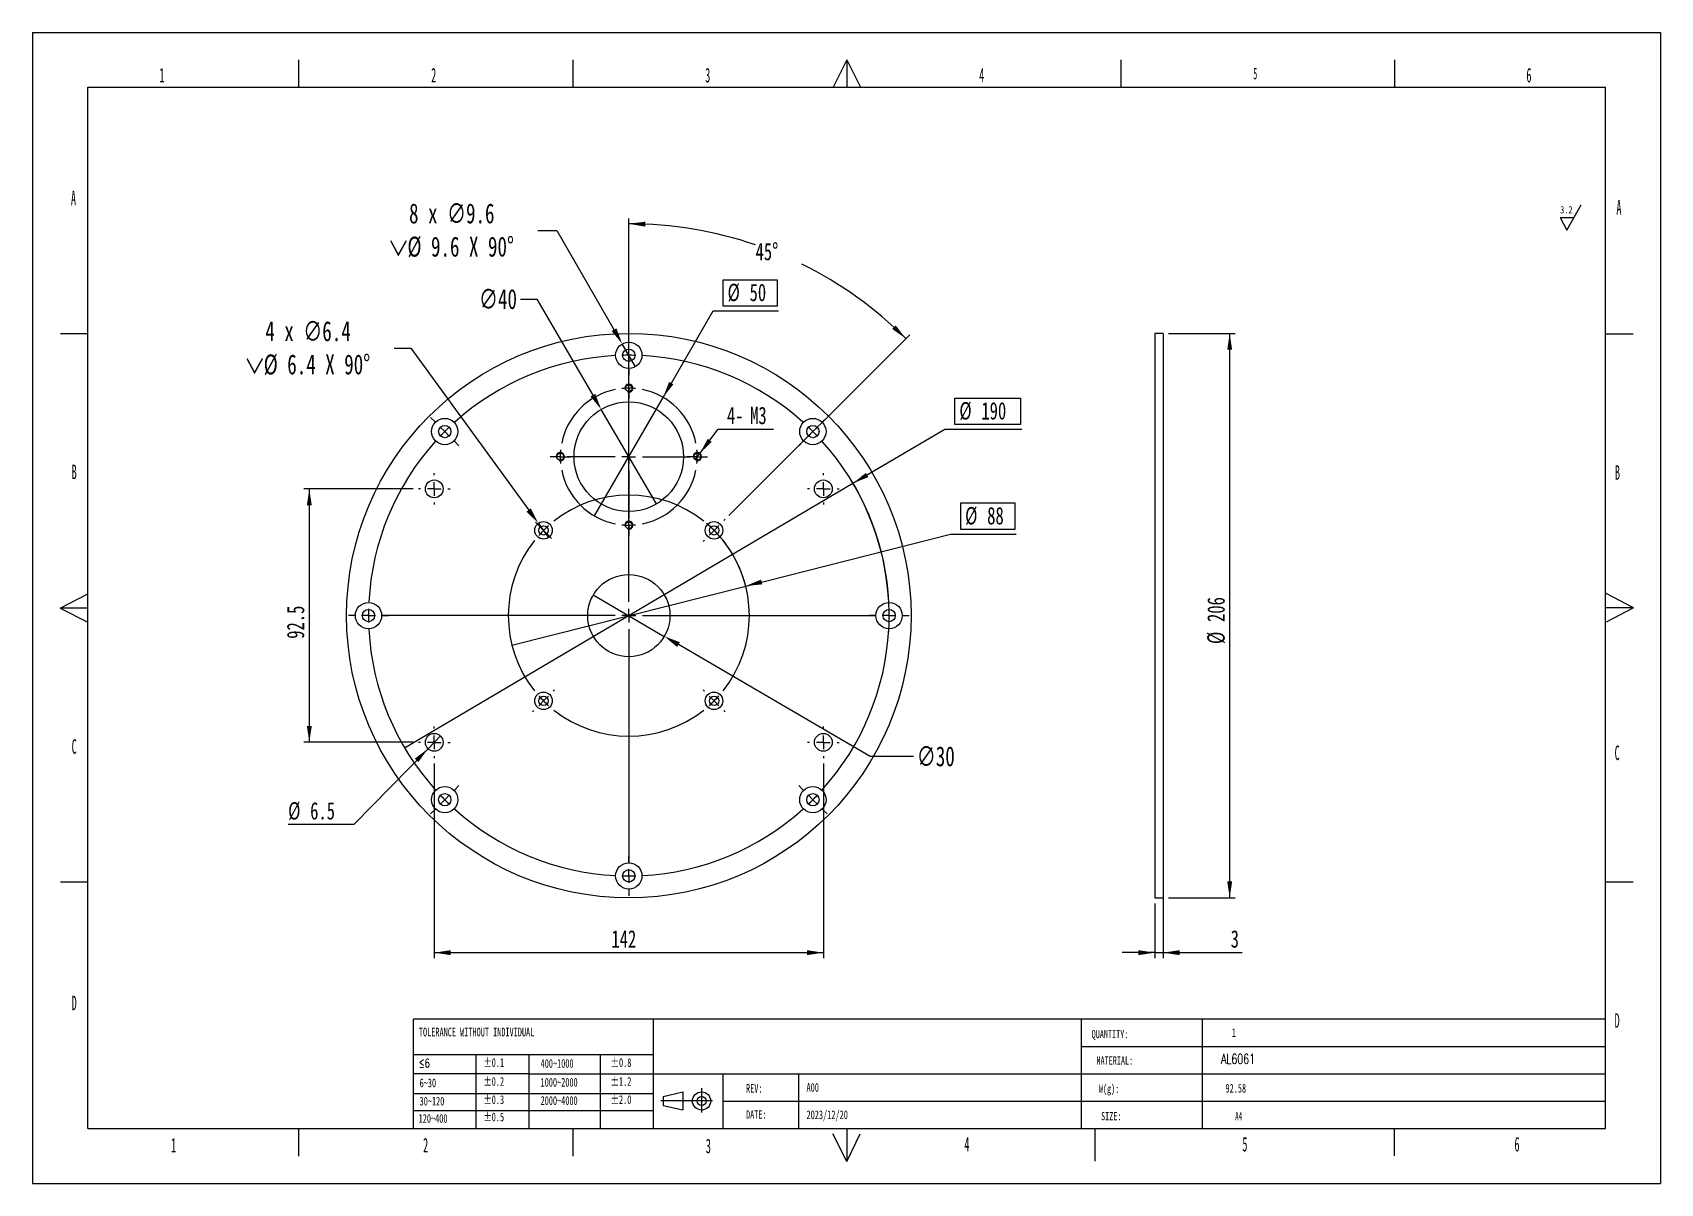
# Model space of a CAD drawing. Extents: x -502 to 297, y 0 to 210.
# Drawn here: x -0.1 to 297, y 0 to 210 of the extents above; entities outside this region: 1.
import ezdxf

# ---------------------------------------------------------------- set-up
doc = ezdxf.new("R2010")
doc.units = 0
doc.header["$PDSIZE"] = -1
doc.linetypes.add('SLD-中心线', pattern=[34.29, 30.48, -1.27, 1.27, -1.27])
doc.linetypes.add('SLD-实线', pattern=[0])
doc.layers.get('0').update_dxf_attribs({"linetype": 'CONTINUOUS'})
doc.layers.get('Defpoints').update_dxf_attribs({"linetype": 'CONTINUOUS'})
for name, color, linetype in [('DWGN', 7, 'SLD-实线'), ('FORMAT', 5, 'SLD-实线'), ('SLD-0', 7, 'SLD-实线')]:
    doc.layers.add(name, color=color, linetype=linetype)
doc.styles.add('SLDTEXTSTYLE0', font='TXT', dxfattribs={"width": 0.517969})
doc.styles.add('SLDTEXTSTYLE3', font='TXT', dxfattribs={"width": 0.7})
doc.styles.add('SLDTEXTSTYLE5', font='TXT', dxfattribs={"width": 0.663})
doc.styles.add('SLDTEXTSTYLE7', font='TXT', dxfattribs={"width": 0.7, "bigfont": 'bigfont'})
doc.dimstyles.new('SLDDIMSTYLE0', dxfattribs={"dimtxt": 3.638021, "dimasz": 3, "dimexe": 0, "dimexo": 0.0625, "dimgap": -0.909505, "dimtad": 0, "dimtih": 1, "dimtoh": 1, "dimlfac": 2, "dimrnd": 1e-09, "dimzin": 12, "dimdsep": 46, "dimtxsty": 'SLDTEXTSTYLE3', "dimblk1": 'NONE', "dimsah": 1, "dimcen": 0, "dimadec": 0, "dimazin": 0, "dimtfac": 1, "dimtmove": 0, "dimatfit": 3, "dimldrblk": 'NONE', "dimfxl": 1, "dimtolj": 1, "dimarcsym": 0})
doc.dimstyles.new('SLDDIMSTYLE1', dxfattribs={"dimtxt": 3.638021, "dimasz": 3, "dimexe": 0, "dimexo": 0.0625, "dimgap": 0.909505, "dimtad": 0, "dimtih": 1, "dimtoh": 1, "dimdec": 4, "dimlfac": 2, "dimzin": 12, "dimdsep": 46, "dimtxsty": 'SLDTEXTSTYLE3', "dimsah": 1, "dimcen": 0.09, "dimadec": 0, "dimazin": 0, "dimtfac": 1, "dimtofl": 0, "dimtmove": 0, "dimatfit": 3, "dimfxl": 1, "dimtolj": 1, "dimtzin": 12, "dimarcsym": 0})
doc.dimstyles.new('SLDDIMSTYLE2', dxfattribs={"dimtxt": 3.638021, "dimasz": 3, "dimexe": 0, "dimexo": 0.0625, "dimgap": 0.909505, "dimtad": 0, "dimtih": 1, "dimtoh": 1, "dimdec": 1, "dimlfac": 2, "dimrnd": 1e-09, "dimzin": 12, "dimdsep": 46, "dimtxsty": 'SLDTEXTSTYLE3', "dimblk1": 'NONE', "dimsah": 1, "dimcen": 0, "dimadec": 0, "dimazin": 0, "dimtfac": 1, "dimtmove": 0, "dimatfit": 3, "dimldrblk": 'NONE', "dimfxl": 1, "dimtolj": 1, "dimtzin": 12, "dimarcsym": 0})
doc.dimstyles.new('SLDDIMSTYLE3', dxfattribs={"dimtxt": 3.638021, "dimasz": 3, "dimexe": 0, "dimexo": 0.0625, "dimgap": 0.909505, "dimtad": 0, "dimtih": 1, "dimtoh": 1, "dimlfac": 2, "dimrnd": 1e-09, "dimzin": 12, "dimdsep": 46, "dimtxsty": 'SLDTEXTSTYLE3', "dimblk1": 'NONE', "dimsah": 1, "dimcen": 0, "dimadec": 0, "dimazin": 0, "dimtfac": 1, "dimtmove": 0, "dimatfit": 3, "dimldrblk": 'NONE', "dimfxl": 1, "dimtolj": 1, "dimtzin": 12, "dimarcsym": 0})
doc.dimstyles.new('SLDDIMSTYLE4', dxfattribs={"dimtxt": 3.638021, "dimasz": 3, "dimexe": 0, "dimexo": 0.0625, "dimgap": 0.909505, "dimtad": 0, "dimtih": 1, "dimtoh": 1, "dimlfac": 2, "dimrnd": 1e-09, "dimzin": 12, "dimdsep": 46, "dimtxsty": 'SLDTEXTSTYLE3', "dimblk1": 'NONE', "dimsah": 1, "dimcen": 0, "dimadec": 0, "dimazin": 0, "dimtfac": 1, "dimtmove": 0, "dimatfit": 3, "dimldrblk": 'NONE', "dimfxl": 1, "dimtolj": 1, "dimtzin": 12, "dimarcsym": 0})
doc.dimstyles.new('SLDDIMSTYLE5', dxfattribs={"dimtxt": 3.638021, "dimasz": 3, "dimexe": 0, "dimexo": 0.0625, "dimgap": 0.909505, "dimtad": 1, "dimlfac": 2, "dimrnd": 1e-09, "dimzin": 12, "dimdsep": 46, "dimtxsty": 'SLDTEXTSTYLE3', "dimsah": 1, "dimcen": 0.09, "dimadec": 0, "dimazin": 0, "dimtfac": 1, "dimtofl": 0, "dimtmove": 0, "dimatfit": 3, "dimfxl": 1, "dimtolj": 1, "dimtzin": 12, "dimarcsym": 0})
doc.dimstyles.new('SLDDIMSTYLE6', dxfattribs={"dimtxt": 3.638021, "dimasz": 3, "dimexe": 0, "dimexo": 0.0625, "dimgap": 0.909505, "dimtad": 1, "dimlfac": 2, "dimrnd": 1e-09, "dimzin": 12, "dimdsep": 46, "dimtxsty": 'SLDTEXTSTYLE3', "dimsah": 1, "dimcen": 0.09, "dimadec": 0, "dimazin": 0, "dimtfac": 1, "dimtmove": 0, "dimatfit": 0, "dimfxl": 1, "dimtolj": 1, "dimtzin": 12, "dimarcsym": 0})

# ---------------------------------------------------------------- blocks, each defined once
blk = doc.blocks.new('块2')
at = {"color": 7, "linetype": 'SLD-实线'}
for p, q in [((353.58, 29.21), (357.19, 30.04)), ((357.19, 30.04), (357.19, 26.73)), ((353.58, 29.21), (353.58, 27.56)), ((353.58, 27.56), (357.19, 26.73))]:
    blk.add_line(p, q, dxfattribs=at)
at = {"color": 7, "linetype": 'SLD-中心线'}
for p, q in [((360.59, 30.73), (360.59, 26.24)), ((362.59, 28.38), (353.16, 28.38))]:
    blk.add_line(p, q, dxfattribs=at)
at = {"color": 7, "linetype": 'SLD-实线'}
for radius in [1.66, 0.825]:
    blk.add_circle((360.59, 28.38), radius, dxfattribs=at)
blk = doc.blocks.new('SW_NOTE_7')
at = {"layer": 'DWGN', "color": 0, "insert": (0, 1.23), "char_height": 1.5875, "attachment_point": 1, "style": 'SLDTEXTSTYLE5'}
blk.add_mtext('TOLERANCE WITHOUT INDIVIDUAL', dxfattribs=at)
blk = doc.blocks.new('SW_NOTE_8')
at = {"layer": 'DWGN', "color": 0, "insert": (1.03, 1.76), "char_height": 1.5, "attachment_point": 1, "style": 'SLDTEXTSTYLE5'}
blk.add_mtext('SIZE:', dxfattribs=at)
blk = doc.blocks.new('SW_NOTE_9')
at = {"layer": 'DWGN', "color": 0, "insert": (1.45, 1.76), "char_height": 1.5, "attachment_point": 1, "style": 'SLDTEXTSTYLE5'}
blk.add_mtext('W(g):', dxfattribs=at)
blk = doc.blocks.new('SW_NOTE_18')
at = {"layer": 'SLD-0', "color": 0, "insert": (1, 1.76), "char_height": 1.5, "attachment_point": 1, "style": 'SLDTEXTSTYLE5'}
blk.add_mtext('QUANTITY:', dxfattribs=at)
blk = doc.blocks.new('SW_NOTE_19')
at = {"layer": 'SLD-0', "color": 0, "insert": (0.68, 1.76), "char_height": 1.5, "attachment_point": 1, "style": 'SLDTEXTSTYLE5'}
blk.add_mtext('MATERIAL:', dxfattribs=at)
blk = doc.blocks.new('SW_NOTE_22')
at = {"layer": 'SLD-0', "color": 0, "insert": (1.17, 1.88), "char_height": 1.587, "attachment_point": 1, "style": 'SLDTEXTSTYLE5'}
blk.add_mtext('REV:', dxfattribs=at)
blk = doc.blocks.new('SW_NOTE_23')
at = {"layer": 'SLD-0', "color": 0, "insert": (0.52, 1.83), "char_height": 1.5, "attachment_point": 1, "style": 'SLDTEXTSTYLE5'}
blk.add_mtext('DATE:', dxfattribs=at)
blk = doc.blocks.new('_D')
at = {"layer": 'FORMAT', "transparency": 16777216}
for p, q in [((169.31, 119.33), (169.31, 124.16)), ((169.31, 124.16), (179.15, 124.16)), ((179.15, 124.16), (179.15, 119.33)), ((179.15, 119.33), (169.31, 119.33)), ((130.06, 109.01), (167.46, 118.49)), ((167.46, 118.49), (179.42, 118.49)), ((87.41, 98.21), (130.06, 109.01))]:
    blk.add_line(p, q, dxfattribs=at)
blk.add_arc((108.73, 103.61), 22.01, 11.616, 49.8479, dxfattribs=at)
blk.add_solid([(130.06, 109.01), (133.08, 109.32), (132.86, 110.19)], dxfattribs=at)
at = {"layer": 'FORMAT', "transparency": 16777216, "char_height": 3.175, "attachment_point": 1, "style": 'SLDTEXTSTYLE3'}
for s, insert in [('%%c', (170.1, 123.43)), ('88', (174.13, 123.43))]:
    blk.add_mtext(s, dxfattribs=dict(at, insert=insert))
blk = doc.blocks.new('_NONE')
blk = doc.blocks.new('_D_1')
at = {"layer": 'FORMAT', "transparency": 16777216}
for p, q in [((108.73, 135.37), (108.73, 176.1)), ((127.01, 121.89), (159.99, 154.87))]:
    blk.add_line(p, q, dxfattribs=at)
for start, end in [(71.1273, 90), (45, 63.7748)]:
    blk.add_arc((108.73, 103.61), 71.49, start, end, dxfattribs=at)
for points in [[(108.73, 175.1), (111.72, 174.59), (111.74, 175.49)], [(159.28, 154.16), (157.43, 156.56), (156.81, 155.91)]]:
    blk.add_solid(points, dxfattribs=at)
at = {"layer": 'FORMAT', "transparency": 16777216, "insert": (131.86, 171.63), "char_height": 3.175, "attachment_point": 1, "style": 'SLDTEXTSTYLE3'}
blk.add_mtext('45°', dxfattribs=at)
blk = doc.blocks.new('_D_2')
at = {"layer": 'Defpoints', "color": 0, "transparency": 16777216}
for p in [(92.23, 120.46), (94.12, 117.88)]:
    blk.add_point(p, dxfattribs=at)
at = {"layer": 'FORMAT', "color": 0, "lineweight": -2, "transparency": 16777216}
for p, q in [((65.93, 152.4), (68.93, 152.4)), ((68.93, 152.4), (90.47, 122.88)), ((94.12, 117.88), (92.23, 120.46))]:
    blk.add_line(p, q, dxfattribs=at)
at = {"layer": 'FORMAT', "color": 0, "transparency": 16777216}
blk.add_solid([(90.87, 123.18), (90.06, 122.59), (92.23, 120.46)], dxfattribs=at)
at = {"layer": 'FORMAT', "color": 0, "transparency": 16777216, "insert": (50.2, 152.4), "char_height": 3.638, "attachment_point": 5, "style": 'SLDTEXTSTYLE3'}
blk.add_mtext('\\A1;4 x ∅6.4 {\\fSimSun|b0|i0|c134|p2;\\P\\fGDT|b0|i0|c0|p2;w}%%C 6.4 X 90°', dxfattribs=at)
blk = doc.blocks.new('_D_3')
at = {"layer": 'FORMAT', "transparency": 16777216}
for p, q in [((168.25, 138.48), (168.25, 143.31)), ((168.25, 143.31), (180.21, 143.31)), ((180.21, 143.31), (180.21, 138.48)), ((149.64, 127.75), (166.4, 137.64)), ((166.4, 137.64), (180.48, 137.64)), ((180.21, 138.48), (168.25, 138.48)), ((67.82, 79.47), (149.64, 127.75))]:
    blk.add_line(p, q, dxfattribs=at)
blk.add_arc((108.73, 103.61), 47.52, 356.3275, 31.7503, dxfattribs=at)
blk.add_solid([(149.64, 127.75), (152.45, 128.89), (152, 129.66)], dxfattribs=at)
at = {"layer": 'FORMAT', "transparency": 16777216, "char_height": 3.175, "attachment_point": 1, "style": 'SLDTEXTSTYLE3'}
for s, insert in [('%%c', (169.05, 142.57)), ('190', (173.07, 142.57))]:
    blk.add_mtext(s, dxfattribs=dict(at, insert=insert))
blk = doc.blocks.new('_D_4')
at = {"layer": 'Defpoints', "color": 0, "transparency": 16777216}
for p in [(107.53, 153.19), (109.93, 149.03)]:
    blk.add_point(p, dxfattribs=at)
at = {"layer": 'FORMAT', "color": 0, "lineweight": -2, "transparency": 16777216}
for p, q in [((92.16, 173.89), (95.58, 173.89)), ((95.58, 173.89), (106.03, 155.79)), ((109.93, 149.03), (107.53, 153.19))]:
    blk.add_line(p, q, dxfattribs=at)
at = {"layer": 'FORMAT', "color": 0, "transparency": 16777216}
blk.add_solid([(106.47, 156.04), (105.6, 155.54), (107.53, 153.19)], dxfattribs=at)
at = {"layer": 'FORMAT', "color": 0, "transparency": 16777216, "insert": (76.43, 173.89), "char_height": 3.638, "attachment_point": 5, "style": 'SLDTEXTSTYLE3'}
blk.add_mtext('\\A1;8 x ∅9.6 {\\fSimSun|b0|i0|c134|p2;\\P\\fGDT|b0|i0|c0|p2;w}%%C 9.6 X 90°', dxfattribs=at)
blk = doc.blocks.new('_D_5')
at = {"layer": 'FORMAT', "transparency": 16777216}
for p, q in [((125.95, 160.07), (125.95, 164.9)), ((125.95, 164.9), (135.8, 164.9)), ((135.8, 164.9), (135.8, 160.07)), ((114.98, 143.44), (124.1, 159.23)), ((124.1, 159.23), (136.06, 159.23)), ((135.8, 160.07), (125.95, 160.07)), ((102.48, 121.79), (114.98, 143.44))]:
    blk.add_line(p, q, dxfattribs=at)
blk.add_solid([(114.98, 143.44), (116.87, 145.81), (116.09, 146.26)], dxfattribs=at)
at = {"layer": 'FORMAT', "transparency": 16777216, "char_height": 3.175, "attachment_point": 1, "style": 'SLDTEXTSTYLE3'}
for s, insert in [('%%c', (126.75, 164.17)), ('50', (130.77, 164.17))]:
    blk.add_mtext(s, dxfattribs=dict(at, insert=insert))
blk = doc.blocks.new('_D_6')
at = {"layer": 'FORMAT', "transparency": 16777216}
for p, q in [((121.69, 133.21), (125.05, 137.64)), ((125.05, 137.64), (135.11, 137.64)), ((120.78, 132.01), (121.69, 133.21))]:
    blk.add_line(p, q, dxfattribs=at)
blk.add_solid([(121.69, 133.21), (123.86, 135.32), (123.14, 135.87)], dxfattribs=at)
at = {"layer": 'FORMAT', "transparency": 16777216, "char_height": 3.175, "attachment_point": 1, "style": 'SLDTEXTSTYLE3'}
for s, insert in [('4-', (126.64, 141.73)), ('M3', (130.87, 141.73))]:
    blk.add_mtext(s, dxfattribs=dict(at, insert=insert))
blk = doc.blocks.new('_D_7')
at = {"layer": 'Defpoints', "color": 0, "transparency": 16777216}
for p in [(103.69, 141.25), (113.78, 123.98)]:
    blk.add_point(p, dxfattribs=at)
at = {"layer": 'FORMAT', "color": 0, "lineweight": -2, "transparency": 16777216}
for p, q in [((88.95, 161.35), (91.95, 161.35)), ((91.95, 161.35), (102.18, 143.84)), ((113.78, 123.98), (103.69, 141.25))]:
    blk.add_line(p, q, dxfattribs=at)
at = {"layer": 'FORMAT', "color": 0, "transparency": 16777216}
blk.add_solid([(102.61, 144.09), (101.75, 143.59), (103.69, 141.25)], dxfattribs=at)
at = {"layer": 'FORMAT', "color": 0, "transparency": 16777216, "insert": (84.86, 161.35), "char_height": 3.638, "attachment_point": 5, "style": 'SLDTEXTSTYLE3'}
blk.add_mtext('\\A1;∅40', dxfattribs=at)
blk = doc.blocks.new('_D_8')
at = {"layer": 'Defpoints', "color": 0, "transparency": 16777216}
for p in [(102.26, 107.39), (115.21, 99.83)]:
    blk.add_point(p, dxfattribs=at)
at = {"layer": 'FORMAT', "color": 0, "lineweight": -2, "transparency": 16777216}
for p, q in [((102.26, 107.39), (115.21, 99.83)), ((152.78, 77.91), (117.8, 98.32)), ((160.66, 77.91), (152.78, 77.91))]:
    blk.add_line(p, q, dxfattribs=at)
at = {"layer": 'FORMAT', "color": 0, "transparency": 16777216}
blk.add_solid([(118.05, 98.75), (117.55, 97.89), (115.21, 99.83)], dxfattribs=at)
at = {"layer": 'FORMAT', "color": 0, "transparency": 16777216, "insert": (164.75, 77.91), "char_height": 3.638, "attachment_point": 5, "style": 'SLDTEXTSTYLE3'}
blk.add_mtext('\\A1;∅30', dxfattribs=at)
blk = doc.blocks.new('_D_9')
at = {"layer": 'FORMAT', "transparency": 16777216}
for p, q in [((73.23, 76.61), (73.23, 41.11)), ((144.23, 76.61), (144.23, 41.11)), ((73.23, 42.11), (144.23, 42.11))]:
    blk.add_line(p, q, dxfattribs=at)
for points in [[(73.23, 42.11), (76.23, 41.66), (76.23, 42.56)], [(144.23, 42.11), (141.23, 42.56), (141.23, 41.66)]]:
    blk.add_solid(points, dxfattribs=at)
at = {"layer": 'FORMAT', "transparency": 16777216, "insert": (105.56, 46.2), "char_height": 3.175, "attachment_point": 1, "style": 'SLDTEXTSTYLE3'}
blk.add_mtext('142', dxfattribs=at)
blk = doc.blocks.new('_D_10')
at = {"layer": 'FORMAT', "transparency": 16777216}
for p, q in [((69.36, 126.74), (49.43, 126.74)), ((50.43, 126.74), (50.43, 80.49)), ((69.36, 80.49), (49.43, 80.49))]:
    blk.add_line(p, q, dxfattribs=at)
for points in [[(50.43, 126.74), (49.98, 123.74), (50.88, 123.74)], [(50.43, 80.49), (50.88, 83.49), (49.98, 83.49)]]:
    blk.add_solid(points, dxfattribs=at)
at = {"layer": 'FORMAT', "transparency": 16777216, "insert": (46.33, 99.38), "char_height": 3.175, "attachment_point": 1, "rotation": 90, "style": 'SLDTEXTSTYLE3'}
blk.add_mtext('92.5', dxfattribs=at)
blk = doc.blocks.new('_D_11')
at = {"layer": 'FORMAT', "transparency": 16777216}
for p, q in [((74.37, 81.65), (72.1, 79.33)), ((72.1, 79.33), (58.53, 65.49)), ((58.53, 65.49), (46.57, 65.49))]:
    blk.add_line(p, q, dxfattribs=at)
blk.add_solid([(72.1, 79.33), (69.67, 77.5), (70.32, 76.87)], dxfattribs=at)
at = {"layer": 'FORMAT', "transparency": 16777216, "char_height": 3.175, "attachment_point": 1, "style": 'SLDTEXTSTYLE3'}
for s, insert in [('%%c', (46.57, 69.58)), ('6.5', (50.59, 69.58))]:
    blk.add_mtext(s, dxfattribs=dict(at, insert=insert))
blk = doc.blocks.new('SW_CENTERMARKSYMBOL_0')
at = {"layer": 'FORMAT', "color": 0}
for p, q in [((15.56, -13.06), (15.56, 15.2)), ((-0.88, 0.88), (-1.48, 1.48)), ((0, 0), (-0.88, 0.88)), ((0, 0), (0.88, -0.88)), ((31.11, 0), (30.23, -0.88)), ((31.11, 0), (32, 0.88)), ((32.88, 1.77), (33.13, 2.02)), ((0.88, -0.88), (1.48, -1.48)), ((29.34, -1.77), (29.1, -2.02)), ((15.56, -15.56), (15.56, -14.31)), ((13.06, -15.56), (-1.25, -15.56)), ((15.56, -15.56), (14.31, -15.56)), ((15.56, -15.56), (15.56, -16.81)), ((15.56, -15.56), (16.81, -15.56)), ((18.06, -15.56), (32.36, -15.56)), ((15.56, -18.06), (15.56, -45.94)), ((1.77, -29.34), (2.02, -29.1)), ((29.34, -29.34), (29.1, -29.1)), ((0, -31.11), (-0.88, -32)), ((0, -31.11), (0.88, -30.23)), ((31.11, -31.11), (30.23, -30.23)), ((31.11, -31.11), (32, -32)), ((-1.77, -32.88), (-2.02, -33.13)), ((32.88, -32.88), (33.13, -33.13))]:
    blk.add_line(p, q, dxfattribs=at)
for start, end in [(51.5109, 128.4891), (135, 138.2554), (131.7446, 135), (45, 48.2554), (41.7446, 45), (141.5109, 218.4891), (321.5109, 38.4891), (221.7446, 225), (225, 228.2554), (311.7446, 315), (315, 318.2554), (231.5109, 308.4891)]:
    blk.add_arc((15.56, -15.56), 22, start, end, dxfattribs=at)
blk = doc.blocks.new('SW_CENTERMARKSYMBOL_1')
at = {"layer": 'FORMAT', "color": 0}
for p, q in [((33.59, 16.41), (33.59, 17.56)), ((33.59, 13.91), (33.59, 15.16)), ((33.59, 13.91), (33.59, 12.66)), ((33.59, -31.09), (33.59, 11.55)), ((33.59, 11.41), (33.59, 10.26)), ((-1.77, 1.77), (-2.58, 2.58)), ((0, 0), (-0.88, 0.88)), ((0, 0), (0.88, -0.88)), ((67.18, 0), (68.06, 0.88)), ((68.94, 1.77), (69.76, 2.58)), ((1.77, -1.77), (2.58, -2.58)), ((65.41, -1.77), (64.59, -2.58)), ((67.18, 0), (66.29, -0.88)), ((33.59, -33.59), (33.59, -32.34)), ((-16.41, -33.59), (-17.56, -33.59)), ((-13.91, -33.59), (-15.16, -33.59)), ((-13.91, -33.59), (-12.66, -33.59)), ((31.09, -33.59), (-11.55, -33.59)), ((-11.41, -33.59), (-10.26, -33.59)), ((33.59, -33.59), (32.34, -33.59)), ((33.59, -33.59), (33.59, -34.84)), ((33.59, -33.59), (34.84, -33.59)), ((36.09, -33.59), (78.72, -33.59)), ((78.59, -33.59), (77.44, -33.59)), ((81.09, -33.59), (79.84, -33.59)), ((81.09, -33.59), (82.34, -33.59)), ((83.59, -33.59), (84.74, -33.59)), ((33.59, -36.09), (33.59, -78.72)), ((1.77, -65.41), (2.58, -64.59)), ((65.41, -65.41), (64.59, -64.59)), ((0, -67.18), (-0.88, -68.06)), ((0, -67.18), (0.88, -66.29)), ((67.18, -67.18), (66.29, -66.29)), ((67.18, -67.18), (68.06, -68.06)), ((-1.77, -68.94), (-2.58, -69.76)), ((68.94, -68.94), (69.76, -69.76)), ((33.59, -78.59), (33.59, -77.44)), ((33.59, -81.09), (33.59, -79.84)), ((33.59, -81.09), (33.59, -82.34)), ((33.59, -83.59), (33.59, -84.74))]:
    blk.add_line(p, q, dxfattribs=at)
for start, end in [(93.0156, 131.9844), (90, 91.5078), (88.4922, 90), (48.0156, 86.9844), (135, 136.5078), (133.4922, 135), (45, 46.5078), (138.0156, 176.9844), (43.4922, 45), (3.0156, 41.9844), (178.4922, 180), (0, 1.5078), (180, 181.5078), (358.4922, 0), (183.0156, 221.9844), (318.0156, 356.9844), (223.4922, 225), (225, 226.5078), (313.4922, 315), (315, 316.5078), (228.0156, 266.9844), (273.0156, 311.9844), (268.4922, 270), (270, 271.5078)]:
    blk.add_arc((33.59, -33.59), 47.5, start, end, dxfattribs=at)
blk = doc.blocks.new('SW_CENTERMARKSYMBOL_2')
at = {"layer": 'FORMAT', "color": 0}
for p, q in [((0, 2.5), (0, 11.25)), ((-2.5, 0), (-11.25, 0)), ((0, 0), (-1.25, 0)), ((0, 0), (0, 1.25)), ((0, 0), (0, -1.25)), ((0, 0), (1.25, 0)), ((2.5, 0), (11.25, 0)), ((0, -2.5), (0, -11.25))]:
    blk.add_line(p, q, dxfattribs=at)
blk = doc.blocks.new('SW_CENTERMARKSYMBOL_3')
at = {"layer": 'FORMAT', "color": 0}
for p, q in [((0, 1.25), (0, 1.87)), ((0, 0), (0, 1.25)), ((0, 0), (0, -1.25)), ((0, -1.25), (0, -1.87)), ((0, -10), (0, -2.41)), ((0, -12.5), (0, -11.25)), ((-13.75, -12.5), (-14.38, -12.5)), ((-12.5, -12.5), (-13.75, -12.5)), ((-12.5, -12.5), (-11.25, -12.5)), ((-11.25, -12.5), (-10.63, -12.5)), ((-2.5, -12.5), (-10.09, -12.5)), ((0, -12.5), (-1.25, -12.5)), ((0, -12.5), (0, -13.75)), ((0, -12.5), (1.25, -12.5)), ((2.5, -12.5), (10.09, -12.5)), ((11.25, -12.5), (10.63, -12.5)), ((12.5, -12.5), (11.25, -12.5)), ((12.5, -12.5), (13.75, -12.5)), ((13.75, -12.5), (14.38, -12.5)), ((0, -15), (0, -22.59)), ((0, -23.75), (0, -23.13)), ((0, -25), (0, -23.75)), ((0, -25), (0, -26.25)), ((0, -26.25), (0, -26.88))]:
    blk.add_line(p, q, dxfattribs=at)
for start, end in [(90, 95.7296), (84.2704, 90), (101.4592, 168.5408), (11.4592, 78.5408), (174.2704, 180), (0, 5.7296), (180, 185.7296), (354.2704, 0), (191.4592, 258.5408), (281.4592, 348.5408), (264.2704, 270), (270, 275.7296)]:
    blk.add_arc((0, -12.5), 12.5, start, end, dxfattribs=at)
blk = doc.blocks.new('SW_CENTERMARKSYMBOL_4')
at = {"layer": 'FORMAT', "color": 0}
for p, q in [((-2.5, 0), (-2.875, 0)), ((0, 0), (-1.25, 0)), ((0, 2.5), (0, 2.875)), ((0, 0), (0, 1.25)), ((0, 0), (0, -1.25)), ((0, 0), (1.25, 0)), ((2.5, 0), (2.875, 0)), ((0, -2.5), (0, -2.875))]:
    blk.add_line(p, q, dxfattribs=at)
blk = doc.blocks.new('SW_CENTERMARKSYMBOL_5')
at = {"layer": 'FORMAT', "color": 0}
for p, q in [((-2.5, 0), (-2.875, 0)), ((0, 0), (-1.25, 0)), ((0, 2.5), (0, 2.875)), ((0, 0), (0, 1.25)), ((0, 0), (0, -1.25)), ((0, 0), (1.25, 0)), ((2.5, 0), (2.875, 0)), ((0, -2.5), (0, -2.875))]:
    blk.add_line(p, q, dxfattribs=at)
blk = doc.blocks.new('SW_CENTERMARKSYMBOL_6')
at = {"layer": 'FORMAT', "color": 0}
for p, q in [((-2.5, 0), (-2.875, 0)), ((0, 0), (-1.25, 0)), ((0, 2.5), (0, 2.875)), ((0, 0), (0, 1.25)), ((0, 0), (0, -1.25)), ((0, 0), (1.25, 0)), ((2.5, 0), (2.875, 0)), ((0, -2.5), (0, -2.875))]:
    blk.add_line(p, q, dxfattribs=at)
blk = doc.blocks.new('SW_CENTERMARKSYMBOL_7')
at = {"layer": 'FORMAT', "color": 0}
for p, q in [((-2.5, 0), (-2.875, 0)), ((0, 0), (-1.25, 0)), ((0, 2.5), (0, 2.875)), ((0, 0), (0, 1.25)), ((0, 0), (0, -1.25)), ((0, 0), (1.25, 0)), ((2.5, 0), (2.875, 0)), ((0, -2.5), (0, -2.875))]:
    blk.add_line(p, q, dxfattribs=at)
blk = doc.blocks.new('_D_12')
at = {"layer": 'FORMAT', "transparency": 16777216}
for p, q in [((206.23, 88.65), (206.23, 41.11)), ((204.73, 51.11), (204.73, 41.11)), ((204.73, 42.11), (198.73, 42.11)), ((204.73, 42.11), (206.23, 42.11)), ((206.23, 42.11), (220.67, 42.11))]:
    blk.add_line(p, q, dxfattribs=at)
for points in [[(204.73, 42.11), (201.73, 42.56), (201.73, 41.66)], [(206.23, 42.11), (209.23, 41.66), (209.23, 42.56)]]:
    blk.add_solid(points, dxfattribs=at)
at = {"layer": 'FORMAT', "transparency": 16777216, "insert": (218.56, 46.2), "char_height": 3.17, "attachment_point": 1, "style": 'SLDTEXTSTYLE3'}
blk.add_mtext('3', dxfattribs=at)
blk = doc.blocks.new('_D_13')
at = {"layer": 'FORMAT', "transparency": 16777216}
for p, q in [((207.23, 155.11), (219.38, 155.11)), ((218.38, 52.11), (218.38, 155.11)), ((207.23, 52.11), (219.38, 52.11))]:
    blk.add_line(p, q, dxfattribs=at)
for points in [[(218.38, 155.11), (217.93, 152.11), (218.83, 152.11)], [(218.38, 52.11), (218.83, 55.11), (217.93, 55.11)]]:
    blk.add_solid(points, dxfattribs=at)
at = {"layer": 'FORMAT', "transparency": 16777216, "char_height": 3.175, "attachment_point": 1, "rotation": 90, "style": 'SLDTEXTSTYLE3'}
for s, insert in [('206', (214.29, 102.45)), ('%%c', (214.29, 98.43))]:
    blk.add_mtext(s, dxfattribs=dict(at, insert=insert))

msp = doc.modelspace()

# ---------------------------------------------------------------- linework, layer by layer
at = {"color": 7, "linetype": 'SLD-实线'}
for p, q in [((206.225534, 155.111296), (204.725534, 155.111296)), ((204.725534, 155.111296), (204.725534, 52.111296)), ((206.225534, 155.111296), (206.225534, 52.111296)), ((204.725534, 52.111296), (206.225534, 52.111296))]:
    msp.add_line(p, q, dxfattribs=at)
for centre, radius in [((108.733176, 103.611296), 51.5), ((108.733176, 151.111296), 2.4), ((108.733176, 151.111296), 1.125), ((108.733176, 145.111296), 0.625), ((108.733176, 132.611296), 10), ((75.145604, 137.198868), 2.4), ((75.145604, 137.198868), 1.125), ((142.320748, 137.198868), 2.4), ((142.320748, 137.198868), 1.125), ((96.233176, 132.611296), 0.625), ((121.233176, 132.611296), 0.625), ((73.233176, 126.736296), 1.625), ((144.233176, 126.736296), 1.625), ((93.176827, 119.167645), 1.6), ((93.176827, 119.167645), 0.85), ((108.733176, 120.111296), 0.625), ((124.289525, 119.167645), 1.6), ((124.289525, 119.167645), 0.85), ((108.733176, 103.611296), 7.5), ((61.233176, 103.611296), 2.4), ((61.233176, 103.611296), 1.125), ((156.233176, 103.611296), 2.4), ((156.233176, 103.611296), 1.125), ((93.176827, 88.054947), 1.6), ((124.289525, 88.054947), 1.6), ((93.176827, 88.054947), 0.85), ((124.289525, 88.054947), 0.85), ((73.233176, 80.486296), 1.625), ((144.233176, 80.486296), 1.625), ((75.145604, 70.023724), 2.4), ((142.320748, 70.023724), 2.4), ((75.145604, 70.023724), 1.125), ((142.320748, 70.023724), 1.125), ((108.733176, 56.111296), 2.4), ((108.733176, 56.111296), 1.125)]:
    msp.add_circle(centre, radius, dxfattribs=at)
for centre in [(108.733176, 145.111296), (96.233176, 132.611296), (121.233176, 132.611296), (108.733176, 120.111296)]:
    msp.add_arc(centre, 0.75, 255, 195, dxfattribs=at)
at = {"layer": 'DWGN'}
for p, q in [((-0.068347, 210), (296.982323, 210)), ((-0.068347, 210), (-0.068347, 0.000119)), ((296.982323, 210), (296.982323, 0.000119)), ((279.900188, 173.969196), (282.515308, 178.591016)), ((278.700246, 176.259994), (281.196369, 176.259994)), ((278.700246, 176.259994), (279.900188, 173.969196)), ((4.991754, 104.999811), (9.991754, 107.602646)), ((292.063331, 105.046769), (287.063331, 107.649605)), ((4.991754, 104.999811), (9.991754, 102.396976)), ((292.063331, 105.046769), (287.063331, 102.443934)), ((69.451264, 10.000155), (69.451264, 30.000155)), ((286.982323, 29.979905), (69.451264, 29.979905)), ((113.166565, 29.979905), (113.166565, 10.000155)), ((191.308308, 30.000155), (191.308308, 10.000155)), ((191.308308, 25.000155), (233.336233, 25.000155)), ((69.451264, 23.526573), (113.166565, 23.526573)), ((80.899727, 23.253842), (80.899727, 23.526573)), ((80.899727, 10.000155), (80.899727, 23.253842)), ((90.56102, 10.000155), (90.56102, 23.526573)), ((103.497558, 23.526573), (103.497558, 10.000155)), ((90.56102, 19.99003), (69.451264, 19.99003)), ((90.56102, 19.99003), (113.166565, 19.99003)), ((113.166565, 19.99003), (233.336233, 19.99003)), ((125.920376, 19.99003), (125.920376, 10.000155)), ((139.681032, 19.99003), (139.681032, 10.000155)), ((233.336233, 19.99003), (286.982323, 19.99003)), ((69.451264, 16.395538), (90.56102, 16.395538)), ((90.56102, 16.395538), (113.166565, 16.395538)), ((125.920376, 14.995092), (233.336233, 14.995092)), ((69.451264, 13.313576), (113.166565, 13.313576)), ((-0.068347, 0.000119), (296.982323, 0.000119))]:
    msp.add_line(p, q, dxfattribs=at)
at = {"layer": 'DWGN', "color": 179, "linetype": 'SLD-实线'}
msp.add_line((292.001051, 105.000155), (286.961269, 105.000155), dxfattribs=at)
at = {"layer": 'SLD-0', "color": 179, "linetype": 'SLD-实线'}
for p, q in [((48.501051, 200.000155), (48.501051, 205.000155)), ((98.501051, 205.000155), (98.501051, 200.000155)), ((148.501051, 205.000155), (148.501051, 200.000155)), ((198.501051, 205.000155), (198.501051, 200.000155)), ((248.500931, 200.008436), (248.500929, 205.008436)), ((10.001051, 155.000155), (5.001051, 155.000155)), ((287.001051, 155.000155), (292.001051, 155.000155)), ((5.001051, 105.000155), (10.001051, 105.000155)), ((10.001051, 55.000155), (5.001051, 55.000155)), ((292.001051, 55.000155), (286.945586, 55.000155)), ((-501.615289, 30.000155), (-501.63813, 10.000155)), ((213.381973, 29.979905), (213.381973, 10.000155)), ((48.501051, 5.000155), (48.501051, 10.000155)), ((98.501051, 10.000155), (98.501051, 5.000155)), ((148.491664, 10.000155), (148.491664, 3.981696)), ((193.749157, 10.000155), (193.749157, 4.076074)), ((248.482323, 5.009838), (248.482323, 10.000155))]:
    msp.add_line(p, q, dxfattribs=at)
at = {"layer": 'SLD-0'}
for p, q in [((148.499537, 205.010202), (146.006629, 200.010202)), ((148.499537, 205.010202), (150.992445, 200.010202)), ((10.001004, 10.000155), (10.001004, 200.038553)), ((10.001004, 200.038553), (286.982323, 200.038553)), ((286.982323, 10.000155), (286.982323, 200.038553)), ((233.336233, 25.000155), (286.982323, 25.000155)), ((233.336233, 14.995092), (286.982323, 14.995092)), ((10.001004, 10.000155), (286.982323, 10.000155)), ((148.491664, 3.981696), (145.954978, 9.069499)), ((148.491664, 3.981696), (150.940795, 9.069499))]:
    msp.add_line(p, q, dxfattribs=at)

# ---------------------------------------------------------------- block references
at = {"layer": 'DWGN'}
for name, p in [('SW_NOTE_7', (70.434545, 27.190555)), ('SW_NOTE_9', (193.061436, 16.276214)), ('块2', (-238.57796, -13.321393)), ('SW_NOTE_8', (193.879877, 11.277807))]:
    msp.add_blockref(name, p, dxfattribs=at)
at = {"layer": 'FORMAT'}
for name, p in [('SW_CENTERMARKSYMBOL_1', (75.145604, 137.198868)), ('SW_CENTERMARKSYMBOL_3', (108.733176, 145.111296)), ('SW_CENTERMARKSYMBOL_2', (108.733176, 132.611296)), ('SW_CENTERMARKSYMBOL_0', (93.176827, 119.167645)), ('SW_CENTERMARKSYMBOL_4', (73.233176, 126.736296)), ('SW_CENTERMARKSYMBOL_5', (144.233176, 126.736296)), ('SW_CENTERMARKSYMBOL_7', (73.233176, 80.486296)), ('SW_CENTERMARKSYMBOL_6', (144.233176, 80.486296))]:
    msp.add_blockref(name, p, dxfattribs=at)
at = {"layer": 'SLD-0'}
for name, p in [('SW_NOTE_18', (192.18919, 26.252434)), ('SW_NOTE_19', (193.388811, 21.424521)), ('SW_NOTE_22', (128.957275, 16.274292)), ('SW_NOTE_23', (129.611319, 11.51001))]:
    msp.add_blockref(name, p, dxfattribs=at)

# ---------------------------------------------------------------- texts
at = {"layer": 'DWGN', "attachment_point": 1}
for s, insert, char_height, style in [('3.2', (278.68208, 178.335909), 1.3229167, 'SLDTEXTSTYLE3'), ('1', (218.760515, 28.296908), 1.5875, 'SLDTEXTSTYLE3'), ('≤6', (70.434545, 22.752224), 1.5875, 'SLDTEXTSTYLE7'), ('±0.1', (82.202162, 22.85801), 1.5875, 'SLDTEXTSTYLE3'), ('400~1000', (92.636478, 22.69632), 1.5875, 'SLDTEXTSTYLE5'), ('±0.8', (105.426694, 22.85801), 1.5875, 'SLDTEXTSTYLE3'), ('6~30', (70.56047, 19.14179), 1.5875, 'SLDTEXTSTYLE5'), ('±0.2', (82.202162, 19.409266), 1.5875, 'SLDTEXTSTYLE3'), ('1000~2000', (92.636478, 19.247576), 1.5875, 'SLDTEXTSTYLE5'), ('±1.2', (105.426694, 19.409266), 1.5875, 'SLDTEXTSTYLE3'), ('A00', (141.155926, 18.320687), 1.5875, 'SLDTEXTSTYLE3'), ('30~120', (70.56047, 15.81363), 1.5875, 'SLDTEXTSTYLE5'), ('±0.3', (82.202162, 16.081106), 1.5875, 'SLDTEXTSTYLE3'), ('2000~4000', (92.636478, 15.919416), 1.5875, 'SLDTEXTSTYLE5'), ('±2.0', (105.426694, 16.081106), 1.5875, 'SLDTEXTSTYLE3'), ('120~400', (70.385115, 12.6583), 1.5875, 'SLDTEXTSTYLE5'), ('±0.5', (82.202162, 12.925775), 1.5875, 'SLDTEXTSTYLE3'), ('2023/12/20', (141.155926, 13.324202), 1.5875, 'SLDTEXTSTYLE3'), ('A4', (219.386098, 13.03958), 1.5, 'SLDTEXTSTYLE0')]:
    msp.add_mtext(s, dxfattribs=dict(at, insert=insert, char_height=char_height, style=style))
at = {"layer": 'SLD-0', "attachment_point": 1}
for s, insert, char_height, style in [('1', (23.084389, 203.551052), 2.645833, 'SLDTEXTSTYLE0'), ('2', (72.667722, 203.551052), 2.645833, 'SLDTEXTSTYLE0'), ('3', (122.667722, 203.551052), 2.645833, 'SLDTEXTSTYLE0'), ('4', (172.667722, 203.551052), 2.645833, 'SLDTEXTSTYLE0'), ('5', (222.667722, 203.574476), 2.116667, 'SLDTEXTSTYLE0'), ('6', (272.521297, 203.551052), 2.645833, 'SLDTEXTSTYLE0'), ('A', (6.932671, 181.139369), 2.645833, 'SLDTEXTSTYLE0'), ('A', (288.938213, 179.428128), 2.645833, 'SLDTEXTSTYLE0'), ('B', (7.060036, 131.164039), 2.645833, 'SLDTEXTSTYLE0'), ('B', (288.667726, 131.051052), 2.645833, 'SLDTEXTSTYLE0'), ('C', (7.060036, 81.051052), 2.645833, 'SLDTEXTSTYLE0'), ('C', (288.612253, 79.902041), 2.645833, 'SLDTEXTSTYLE0'), ('D', (7.060036, 34.254978), 2.645833, 'SLDTEXTSTYLE0'), ('D', (288.612253, 31.051052), 2.645833, 'SLDTEXTSTYLE0'), ('AL6061', (216.796254, 23.629997), 1.8, 'SLDTEXTSTYLE7'), ('92.58', (217.614697, 18.158998), 1.5875, 'SLDTEXTSTYLE5'), ('1', (25.216922, 8.30499), 2.645833, 'SLDTEXTSTYLE0'), ('2', (71.191353, 8.30499), 2.645833, 'SLDTEXTSTYLE0'), ('3', (122.784934, 8.15945), 2.645833, 'SLDTEXTSTYLE0'), ('4', (169.961046, 8.487532), 2.645833, 'SLDTEXTSTYLE0'), ('5', (220.68556, 8.487532), 2.645833, 'SLDTEXTSTYLE0'), ('6', (270.345833, 8.487532), 2.645833, 'SLDTEXTSTYLE0')]:
    msp.add_mtext(s, dxfattribs=dict(at, insert=insert, char_height=char_height, style=style))

# ---------------------------------------------------------------- dimensions: what is measured, and where the dimension line sits
at = {"layer": 'FORMAT'}
for p1, p2, text, picture, middle in [((109.933176, 149.032835), (107.533176, 153.189757), '8 x <> {\\fSimSun|b0|i0|c134|p2;\\P\\fGDT|b0|i0|c0|p2;w}%%C 9.6 X 90°', '_D_4', (76.434972, 173.891779)), ((94.119885, 117.875112), (92.23377, 120.460179), '4 x <> {\\fSimSun|b0|i0|c134|p2;\\P\\fGDT|b0|i0|c0|p2;w}%%C 6.4 X 90°', '_D_2', (50.199901, 152.403668))]:
    dim = msp.add_diameter_dim_2p(p1=p1, p2=p2, text=text, dimstyle='SLDDIMSTYLE2', dxfattribs=at)
    dim.commit()
    dim.dimension.update_dxf_attribs({"geometry": picture, "text_midpoint": middle, "dimtype": 163})
dim = msp.add_angular_dim_2l(base=(150.361288, 161.729847), line1=((108.733176, 134.36993), (108.733176, 73.22294)), line2=((126.30478, 121.1829), (122.274271, 117.152391)), dimstyle='SLDDIMSTYLE1', override={"dimadec": 4, "dimazin": 3}, dxfattribs=at)
dim.commit()
dim.dimension.update_dxf_attribs({"geometry": '_D_1', "text_midpoint": (136.090801, 169.658446), "dimtype": 162})
for p1, p2, dimstyle, picture, middle in [((113.775287, 123.975492), (103.691065, 141.2471), 'SLDDIMSTYLE4', '_D_7', (84.85864, 161.354022)), ((102.483817, 121.785609), (114.982535, 143.436984), 'SLDDIMSTYLE0', '_D_5', (130.873957, 162.487754)), ((67.824419, 79.471627), (149.641933, 127.750965), 'SLDDIMSTYLE0', '_D_3', (174.232026, 140.895489)), ((87.407128, 98.207625), (130.059225, 109.014967), 'SLDDIMSTYLE0', '_D', (174.232026, 121.746997)), ((102.255338, 107.391192), (115.211014, 99.8314), 'SLDDIMSTYLE4', '_D_8', (164.752744, 77.906665)), ((74.370681, 81.646773), (72.095671, 79.325819), 'SLDDIMSTYLE4', '_D_11', (51.757399, 67.900519))]:
    dim = msp.add_diameter_dim_2p(p1=p1, p2=p2, dimstyle=dimstyle, dxfattribs=at)
    dim.commit()
    dim.dimension.update_dxf_attribs({"geometry": picture, "text_midpoint": middle, "dimtype": 163})
dim = msp.add_linear_dim(base=(218.380658, 155.111296), p1=(206.225534, 52.111296), p2=(206.225534, 155.111296), angle=90, text='%%c<>', dimstyle='SLDDIMSTYLE5', dxfattribs=at)
dim.commit()
dim.dimension.update_dxf_attribs({"geometry": '_D_13', "text_midpoint": (218.380658, 103.611296), "dimtype": 160})
dim = msp.add_diameter_dim_2p(p1=(120.779289, 132.014232), p2=(121.687064, 133.208361), text='4-M3', dimstyle='SLDDIMSTYLE3', override={"dimpost": '<>'}, dxfattribs=at)
dim.commit()
dim.dimension.update_dxf_attribs({"geometry": '_D_6', "text_midpoint": (130.873957, 139.752898), "dimtype": 163})
dim = msp.add_linear_dim(base=(50.425895, 80.486296), p1=(70.358176, 126.736296), p2=(70.358176, 80.486296), angle=90, dimstyle='SLDDIMSTYLE5', dxfattribs=at)
dim.commit()
dim.dimension.update_dxf_attribs({"geometry": '_D_10', "text_midpoint": (50.425895, 103.611296), "dimtype": 160})
for base, p1, p2, dimstyle, picture, middle in [((206.225534, 42.111296), (204.725534, 52.111296), (206.225534, 89.654947), 'SLDDIMSTYLE6', '_D_12', (219.614416, 42.111296)), ((144.233176, 42.111296), (73.233176, 77.611296), (144.233176, 77.611296), 'SLDDIMSTYLE5', '_D_9', (108.733176, 42.111296))]:
    dim = msp.add_linear_dim(base=base, p1=p1, p2=p2, dimstyle=dimstyle, dxfattribs=at)
    dim.commit()
    dim.dimension.update_dxf_attribs({"geometry": picture, "text_midpoint": middle, "dimtype": 160})

doc.saveas('drawing.dxf')
